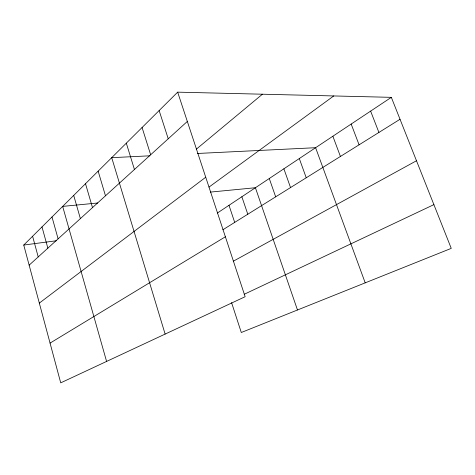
<?xml version="1.0" encoding="UTF-8"?>
<svg xmlns="http://www.w3.org/2000/svg" width="475" height="475" viewBox="0 0 475 475"><rect width="100%" height="100%" fill="white"/><g stroke="black" fill="none" stroke-linecap="round" stroke-linejoin="round"><path stroke-width="0.71" d="M177.668 92.15L245.148 296.709L60.723 382.85L23.75 245.047L177.668 92.15L391.335 97.345L451.25 248.372L241.294 332.5L231.58 302.64M29.147 265.157L187.328 121.446M196.3 149.203L262.432 94.21M39.324 303.098L205.734 177.228M209.018 187.085L333.753 95.944M217.36 213.043L391.335 97.345M222.876 229.769L400.033 119.272M50.059 343.104L225.382 236.782M233.255 261.244L416.492 160.752M244.162 294.304L433.895 204.63M23.75 245.047L56.288 240.772M97.791 202.991L62.664 206.393L106.59 361.428M210.407 192.09L255.413 187.732L297.475 309.985M149.898 155.806L111.714 157.67L165.128 334.085M197.339 153.484L315.602 147.707L365.204 282.851M370.625 111.12L378.913 132.448M351.173 124.052L359.082 144.816M332.868 136.23L340.421 156.453M299.303 158.549L306.238 177.775M283.884 168.803L290.54 187.566M269.272 178.517L275.672 196.84M241.864 196.751L247.79 214.231M228.992 205.307L234.697 222.395M159.137 110.562L168.233 138.795M142.072 127.508L150.658 154.761M126.314 143.165L134.443 169.498M98.147 171.148L105.48 195.807M85.506 183.7L92.494 207.605M73.708 195.421L80.376 218.607M52.001 216.986L58.104 238.842M42.002 226.919L47.85 248.164M32.603 236.253L38.214 256.916"/></g></svg>
